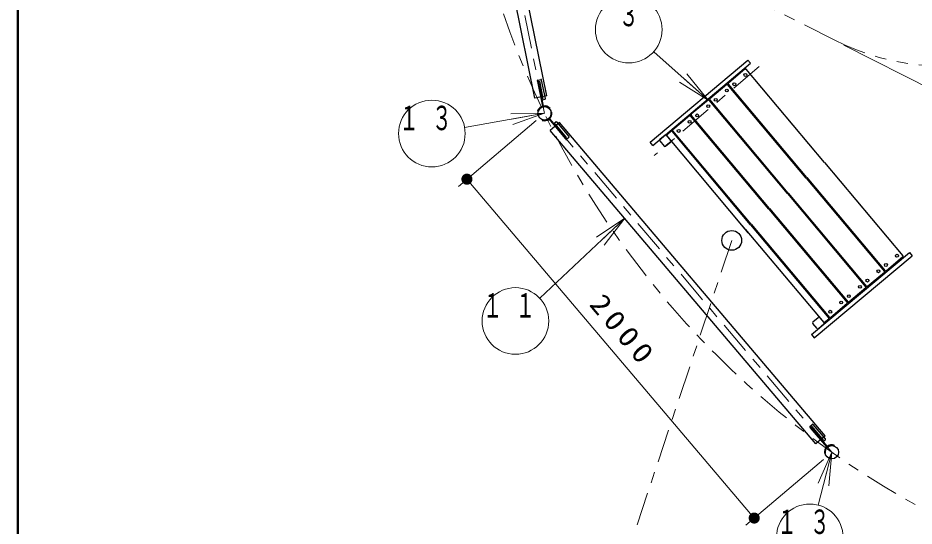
# Model space of a CAD drawing. Units: millimetres on the paper, scale 1:50. Extents: x -385 to 0, y -297 to 267.
# Drawn here: x -385 to -304.3, y 69.8 to 115.6 of the extents above; entities that cross this region are included whole.
import ezdxf
from ezdxf.enums import TextEntityAlignment as Align

# ---------------------------------------------------------------- set-up
doc = ezdxf.new("R2010")
doc.units = ezdxf.units.MM
for name, pattern in [('USER1', [4.5, 2.5, -2]), ('USER2', [6, 3, -1, 1, -1]), ('USER3', [8, 3, -1, 1, -1, 1, -1])]:
    doc.linetypes.add(name, pattern=pattern)
doc.layers.add('LY_1', color=7, linetype='Continuous', lineweight=25)
doc.styles.add('ＭＳ ゴシック', font='')
doc.styles.get('ＭＳ ゴシック').set_extended_font_data('MS Gothic')

# ---------------------------------------------------------------- blocks, each defined once
blk = doc.blocks.new('filled_dot')
at = {"color": 0, "linetype": 'Continuous', "lineweight": -2, "const_width": 1.25}
blk.add_lwpolyline([(-0.625, 0, 1), (0.625, 0, 1)], format="xyb", close=True, dxfattribs=at)

msp = doc.modelspace()

# ---------------------------------------------------------------- linework, layer by layer
at = {"layer": 'LY_1', "lineweight": 50}
msp.add_line((-385, 267), (-385, 0), dxfattribs=at)
at = {"layer": 'LY_1', "linetype": 'USER2', "lineweight": 13}
for p, q in [((-337.578, 107.007), (-345.445, 146.226)), ((-318.26, 111.221), (-327.717, 103.202)), ((-311.708, 76.499), (-337.578, 107.007)), ((-320.72, 95.57), (-335.353, 51.615))]:
    msp.add_line(p, q, dxfattribs=at)
at = {"layer": 'LY_1'}
for p, q in [((-338.462, 108.362), (-345.739, 144.635)), ((-337.383, 108.578), (-344.66, 144.851)), ((-337.383, 108.578), (-338.462, 108.362)), ((-336.226, 106.184), (-337.065, 105.473)), ((-312.298, 77.968), (-336.226, 106.184)), ((-313.137, 77.257), (-337.065, 105.473)), ((-312.298, 77.968), (-313.137, 77.257))]:
    msp.add_line(p, q, dxfattribs=at)
at = {"layer": 'LY_1', "linetype": 'USER3', "lineweight": 13}
msp.add_line((-311.506, 113.614), (-329.326, 122.694), dxfattribs=at)
at = {"layer": 'LY_1', "lineweight": 13}
for p, q in [((-310.615, 113.16), (-302.564, 109.058)), ((-322.845, 108.199), (-327.75, 112.556)), ((-324.756, 110.565), (-322.845, 108.199)), ((-322.845, 108.199), (-325.42, 109.817)), ((-322.845, 108.199), (-325.088, 110.191)), ((-337.583, 107.015), (-344.774, 105.722)), ((-340.624, 106.976), (-337.583, 107.015)), ((-337.583, 107.015), (-340.535, 106.484)), ((-337.583, 107.015), (-340.447, 105.992)), ((-338.341, 106.36), (-345.331, 100.433)), ((-318.698, 70.572), (-344.568, 101.08)), ((-330.356, 97.562), (-338.018, 90.367)), ((-332.886, 95.873), (-330.356, 97.562)), ((-330.356, 97.562), (-332.543, 95.508)), ((-330.356, 97.562), (-332.201, 95.144)), ((-312.944, 73.72), (-311.708, 76.499)), ((-311.708, 76.499), (-312.94, 71.74)), ((-311.708, 76.499), (-312.46, 73.595)), ((-311.708, 76.499), (-311.976, 73.47)), ((-312.471, 75.852), (-319.46, 69.925))]:
    msp.add_line(p, q, dxfattribs=at)
at = {"layer": 'LY_1', "color": 1}
for p, q in [((-328.074, 104.412), (-319.264, 111.804)), ((-327.83, 104.121), (-319.02, 111.513)), ((-319.02, 111.513), (-319.264, 111.804)), ((-338.21, 109.913), (-338.218, 109.953)), ((-338.187, 110), (-337.912, 110.055)), ((-338.163, 109.882), (-338.045, 109.906)), ((-338.045, 109.906), (-337.733, 108.347)), ((-337.507, 108.341), (-337.842, 110.008)), ((-337.733, 108.347), (-337.811, 108.331)), ((-337.75, 108.231), (-337.554, 108.27)), ((-336.726, 106.112), (-336.573, 106.241)), ((-336.624, 106.054), (-336.685, 106.002)), ((-335.596, 104.841), (-336.624, 106.054)), ((-336.489, 106.234), (-335.389, 104.938)), ((-335.692, 104.707), (-335.666, 104.677)), ((-335.687, 104.764), (-335.596, 104.841)), ((-335.61, 104.672), (-335.396, 104.853)), ((-327.83, 104.121), (-328.074, 104.412)), ((-313.534, 87.084), (-304.724, 94.476)), ((-304.724, 94.476), (-304.48, 94.185)), ((-313.29, 86.793), (-304.48, 94.185)), ((-313.534, 87.084), (-313.29, 86.793)), ((-313.668, 78.736), (-313.694, 78.767)), ((-313.689, 78.823), (-313.476, 79.004)), ((-313.612, 78.732), (-313.52, 78.809)), ((-313.52, 78.809), (-312.492, 77.597)), ((-312.292, 77.701), (-313.391, 78.997)), ((-312.492, 77.597), (-312.553, 77.545)), ((-312.451, 77.487), (-312.299, 77.616))]:
    msp.add_line(p, q, dxfattribs=at)
at = {"layer": 'LY_1', "color": 20}
for p, q in [((-319.505, 111.001), (-321.022, 109.729)), ((-312.363, 102.583), (-319.42, 110.994)), ((-321.175, 109.6), (-322.692, 108.327)), ((-314.033, 101.181), (-321.09, 109.593)), ((-313.971, 101.233), (-321.029, 109.644)), ((-322.845, 108.199), (-324.362, 106.926)), ((-315.702, 99.78), (-322.76, 108.191)), ((-315.641, 99.832), (-322.699, 108.243)), ((-324.515, 106.798), (-326.032, 105.525)), ((-317.372, 98.379), (-324.43, 106.79)), ((-317.311, 98.43), (-324.369, 106.842)), ((-318.981, 97.029), (-326.039, 105.44)), ((-312.363, 102.583), (-305.305, 94.172)), ((-314.033, 101.181), (-306.975, 92.77)), ((-313.971, 101.233), (-306.913, 92.822)), ((-315.702, 99.78), (-308.645, 91.369)), ((-315.641, 99.832), (-308.583, 91.42)), ((-317.372, 98.379), (-310.315, 89.968)), ((-317.311, 98.43), (-310.253, 90.019)), ((-318.981, 97.029), (-311.923, 88.618)), ((-305.312, 94.087), (-306.829, 92.814)), ((-306.982, 92.686), (-308.499, 91.413)), ((-308.652, 91.285), (-310.169, 90.012)), ((-310.322, 89.883), (-311.839, 88.611))]:
    msp.add_line(p, q, dxfattribs=at)
at = {"layer": 'LY_1', "color": 2}
for p, q in [((-338.185, 109.868), (-338.122, 109.88)), ((-337.741, 107.657), (-338.185, 109.868)), ((-337.678, 107.669), (-338.122, 109.88)), ((-337.131, 107.414), (-337.083, 107.456)), ((-338.148, 107.21), (-338.209, 107.23)), ((-336.982, 107.105), (-336.919, 107.116)), ((-337.773, 106.434), (-337.795, 106.373)), ((-337.171, 106.476), (-335.712, 104.756)), ((-337.122, 106.517), (-335.663, 104.797)), ((-335.712, 104.756), (-335.663, 104.797)), ((-319.759, 96.898), (-319.794, 96.869)), ((-319.245, 96.286), (-319.28, 96.256)), ((-313.624, 78.709), (-313.575, 78.75)), ((-312.165, 76.989), (-313.624, 78.709)), ((-312.116, 77.03), (-313.575, 78.75)), ((-311.513, 77.072), (-311.492, 77.132)), ((-312.305, 76.401), (-312.368, 76.389))]:
    msp.add_line(p, q, dxfattribs=at)
at = {"layer": 'LY_1', "color": 70}
for p, q in [((-326.72, 105.051), (-327.192, 104.655)), ((-326.195, 104.568), (-326.591, 105.04)), ((-327.204, 104.526), (-326.808, 104.054)), ((-326.678, 104.042), (-326.206, 104.438)), ((-313.026, 87.63), (-313.422, 88.102)), ((-313.411, 88.231), (-312.939, 88.627)), ((-312.425, 88.014), (-312.897, 87.618)), ((-312.809, 88.616), (-312.413, 88.144))]:
    msp.add_line(p, q, dxfattribs=at)
at = {"layer": 'LY_1', "color": 40}
for p, q in [((-319.502, 96.592), (-326.56, 105.003)), ((-326.185, 105.396), (-326.552, 105.088)), ((-319.042, 96.978), (-326.1, 105.389)), ((-319.794, 96.869), (-319.28, 96.256)), ((-319.042, 96.978), (-311.985, 88.566)), ((-319.502, 96.592), (-312.444, 88.181)), ((-311.992, 88.482), (-312.36, 88.173))]:
    msp.add_line(p, q, dxfattribs=at)
at = {"layer": 'LY_1', "linetype": 'USER2', "lineweight": 13}
msp.add_circle((-265.565, 141.851), 80, dxfattribs=at)
at = {"layer": 'LY_1', "lineweight": 13}
for centre in [(-329.993, 114.548), (-347.727, 105.192), (-340.205, 88.314), (-313.692, 68.836)]:
    msp.add_circle(centre, 3, dxfattribs=at)
at = {"layer": 'LY_1'}
for centre, radius in [((-319.495, 110.461), 0.13), ((-320.491, 109.625), 0.13), ((-321.165, 109.06), 0.13), ((-322.161, 108.224), 0.13), ((-337.579, 107.007), 0.605), ((-337.578, 107.007), 0.605), ((-322.835, 107.658), 0.13), ((-323.831, 106.823), 0.13), ((-324.521, 106.244), 0.13), ((-325.501, 105.422), 0.13), ((-320.72, 95.57), 0.891), ((-305.843, 94.19), 0.13), ((-307.513, 92.789), 0.13), ((-306.838, 93.355), 0.13), ((-308.508, 91.953), 0.13), ((-309.183, 91.388), 0.13), ((-310.178, 90.552), 0.13), ((-310.868, 89.974), 0.13), ((-311.848, 89.151), 0.13), ((-311.708, 76.499), 0.605)]:
    msp.add_circle(centre, radius, dxfattribs=at)
at = {"layer": 'LY_1', "color": 94, "linetype": 'USER3', "lineweight": 13}
msp.add_arc((-301.745, 132.771), 21.5, 243, 333, dxfattribs=at)
at = {"layer": 'LY_1', "color": 2}
for centre, radius, start, end in [((-319.598, 110.907), 0.092, 47.49472, 130), ((-337.578, 107.007), 0.669, 42.20007, 160.48713), ((-337.578, 107.007), 0.605, 42.20007, 160.48713), ((-337.579, 107.007), 0.669, 251.15507, 9.44213), ((-337.579, 107.007), 0.605, 251.15507, 9.44213), ((-305.421, 94.011), 0.092, 310, 32.50528), ((-311.708, 76.499), 0.669, 71.15507, 189.44213), ((-311.708, 76.499), 0.605, 71.15507, 189.44213)]:
    msp.add_arc(centre, radius, start, end, dxfattribs=at)
at = {"layer": 'LY_1', "color": 2, "linetype": 'USER1', "lineweight": 13}
for centre, start, end in [((-319.598, 110.907), 40, 47.49472), ((-305.421, 94.011), 32.50528, 40)]:
    msp.add_arc(centre, 0.092, start, end, dxfattribs=at)
at = {"layer": 'LY_1', "color": 20}
for centre, start, end in [((-319.466, 110.955), 40, 130), ((-321.136, 109.554), 40, 130), ((-320.983, 109.683), 130, 220), ((-322.806, 108.153), 40, 130), ((-322.653, 108.281), 130, 220), ((-324.476, 106.752), 40, 130), ((-324.323, 106.88), 130, 220), ((-325.993, 105.479), 130, 220), ((-305.351, 94.133), 310, 40), ((-306.867, 92.86), 220, 310), ((-307.021, 92.732), 310, 40), ((-308.691, 91.33), 310, 40), ((-308.537, 91.459), 220, 310), ((-310.361, 89.929), 310, 40), ((-310.207, 90.058), 220, 310), ((-311.877, 88.656), 220, 310)]:
    msp.add_arc(centre, 0.06, start, end, dxfattribs=at)
at = {"layer": 'LY_1', "color": 1}
for centre, radius, start, end in [((-338.179, 109.961), 0.04, 101.3436, 191.3436), ((-338.171, 109.921), 0.04, 191.3436, 281.3436), ((-337.9, 109.996), 0.06, 11.3436, 101.3436), ((-337.758, 108.27), 0.04, 191.3436, 281.3436), ((-337.566, 108.329), 0.06, 281.3436, 11.3436), ((-336.7, 106.081), 0.04, 130.2986, 220.2986), ((-336.534, 106.196), 0.06, 40.2986, 130.2986), ((-335.435, 104.899), 0.06, 310.2986, 40.2986), ((-335.661, 104.733), 0.04, 130.2986, 220.2986), ((-335.636, 104.703), 0.04, 220.2986, 310.2986), ((-313.663, 78.793), 0.04, 130.2986, 220.2986), ((-313.638, 78.762), 0.04, 220.2986, 310.2986), ((-313.437, 78.959), 0.06, 40.2986, 130.2986), ((-312.477, 77.517), 0.04, 220.2986, 310.2986), ((-312.337, 77.662), 0.06, 310.2986, 40.2986)]:
    msp.add_arc(centre, radius, start, end, dxfattribs=at)
at = {"layer": 'LY_1', "color": 70}
for centre, start, end in [((-326.661, 104.981), 40, 130), ((-327.133, 104.585), 130, 220), ((-326.265, 104.509), 310, 40), ((-326.737, 104.113), 220, 310), ((-313.352, 88.161), 130, 220), ((-312.88, 88.557), 40, 130), ((-312.484, 88.085), 310, 40), ((-312.956, 87.689), 220, 310)]:
    msp.add_arc(centre, 0.092, start, end, dxfattribs=at)
at = {"layer": 'LY_1', "color": 40}
for centre, start, end in [((-326.514, 105.042), 130, 220), ((-326.146, 105.35), 40, 130), ((-312.398, 88.219), 220, 310), ((-312.031, 88.528), 310, 40)]:
    msp.add_arc(centre, 0.06, start, end, dxfattribs=at)

# ---------------------------------------------------------------- block references
at = {"layer": 'LY_1', "lineweight": 13, "xscale": 0.4, "yscale": 0.4}
for p, rotation in [((-344.568, 101.08), 310.3), ((-318.698, 70.572), 130.3)]:
    msp.add_blockref('filled_dot', p, dxfattribs=dict(at, rotation=rotation))

# ---------------------------------------------------------------- texts
at = {"layer": 'LY_1', "style": 'ＭＳ ゴシック', "width": 0.6}
msp.add_text('３', height=2.199, dxfattribs=at).set_placement((-329.993, 117.048), align=Align.TOP_CENTER)
at = {"layer": 'LY_1', "char_height": 2.199, "attachment_point": 2, "style": 'ＭＳ ゴシック'}
for s, insert in [('\\T1.64;\\W0.6;１３', (-347.727, 107.692)), ('\\T1.64;\\W0.6;１１', (-340.205, 90.814)), ('\\T1.64;\\W0.6;１３', (-313.692, 71.336))]:
    msp.add_mtext(s, dxfattribs=dict(at, insert=insert))
at = {"layer": 'LY_1', "insert": (-331.183, 86.842), "char_height": 1.833, "attachment_point": 8, "rotation": 310.298, "style": 'ＭＳ ゴシック'}
msp.add_mtext('\\T1.33;\\W1.15;2000', dxfattribs=at)

doc.saveas('drawing.dxf')
